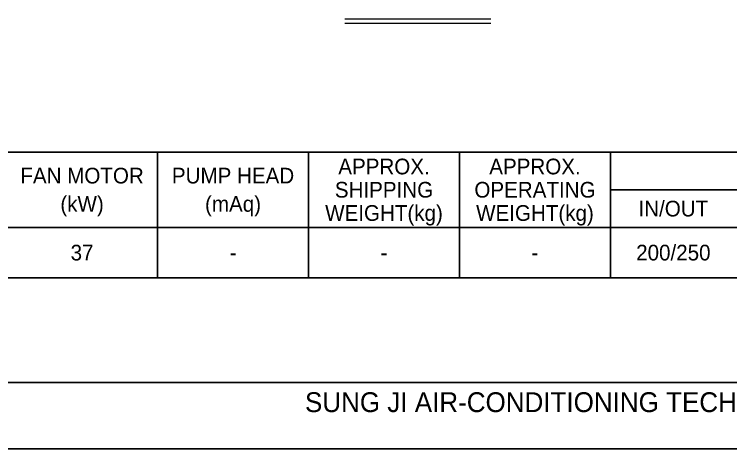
# Model space of a CAD drawing. Header units: millimetres. Extents: x 17202 to 48168, y 11732 to 33629.
# Drawn here: x 24987 to 32959, y 11732 to 16570 of the extents above; entities that cross this region are included whole.
import ezdxf
from ezdxf.enums import TextEntityAlignment as Align

# ---------------------------------------------------------------- set-up
doc = ezdxf.new("R2010")
doc.units = ezdxf.units.MM
for name, color, linetype in [('냉각탑_box', 1, 'Continuous'), ('냉각탑_form', 1, 'Continuous'), ('냉각탑_text', 3, 'Continuous')]:
    doc.layers.add(name, color=color, linetype=linetype)
doc.styles.add('돋움', font='Dotum.ttf')

msp = doc.modelspace()

# ---------------------------------------------------------------- linework, layer by layer
at = {"layer": 'Defpoints'}
msp.add_lwpolyline([(17202.3, 33629.1), (48168, 33629.1), (48168, 11731.9), (17202.3, 11731.9)], close=True, dxfattribs=at)
at = {"layer": '냉각탑_box', "lineweight": 20}
for p, q in [((28666.9, 16519.4), (30290.2, 16519.4)), ((28666.9, 16472.7), (30290.2, 16472.7))]:
    msp.add_line(p, q, dxfattribs=at)
at = {"layer": '냉각탑_box'}
for p, q in [((26581.3, 15036.2), (26581.3, 13636.2)), ((28261.3, 15036.2), (28261.3, 13636.2)), ((29941.3, 15036.2), (29941.3, 13636.2)), ((31621.3, 15036.2), (31621.3, 13636.2)), ((31621.3, 14616.2), (37011.3, 14616.2)), ((21961.3, 14196.2), (37011.3, 14196.2))]:
    msp.add_line(p, q, dxfattribs=at)
msp.add_lwpolyline([(21961.3, 15036.2), (37011.3, 15036.2), (37011.3, 13636.2), (21961.3, 13636.2)], close=True, dxfattribs=at)
at = {"layer": '냉각탑_form'}
msp.add_lwpolyline([(17939.6, 32891.8), (17939.6, 12469.1), (47430.8, 12469.1), (47430.8, 32891.8)], close=True, dxfattribs=at)

# ---------------------------------------------------------------- texts
at = {"layer": '냉각탑_form', "lineweight": 20, "style": '돋움'}
msp.add_text('SUNG JI AIR-CONDITIONING TECHNOLOGY CO. LTD', height=221.184, dxfattribs=at).set_placement((28221.8, 12139.4))
at = {"layer": '냉각탑_text', "style": '돋움'}
for s, p in [('APPROX.', (29101.3, 14875.2)), ('APPROX.', (30781.3, 14875.2)), ('FAN MOTOR', (25741.3, 14773.7)), ('PUMP HEAD', (27421.3, 14773.7)), ('SHIPPING', (29101.3, 14616.2)), ('OPERATING', (30781.3, 14616.2)), ('(kW)', (25741.3, 14458.7)), ('(mAq)', (27421.3, 14458.7)), ('WEIGHT(kg)', (29101.3, 14357.2)), ('WEIGHT(kg)', (30781.3, 14357.2)), ('IN/OUT', (32321.3, 14406.2)), ('37', (25741.3, 13916.2)), ('200/250', (32321.3, 13916.2)), ('-', (27421.3, 13916.2)), ('-', (29101.3, 13916.2)), ('-', (30781.3, 13916.2))]:
    msp.add_text(s, height=175, dxfattribs=at).set_placement(p, align=Align.MIDDLE_CENTER)

doc.saveas('drawing.dxf')
